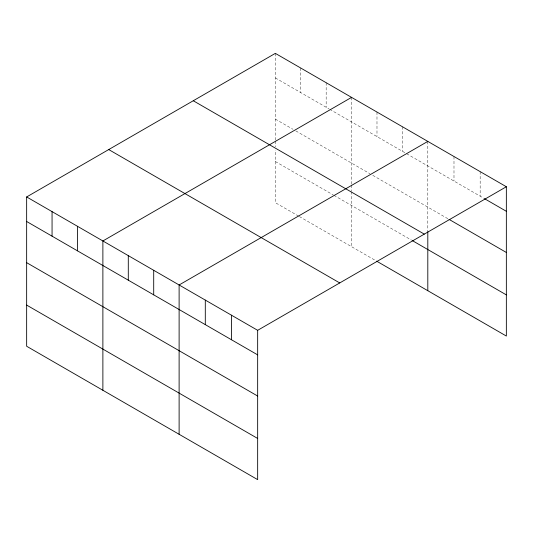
<?xml version="1.0" encoding="UTF-8"?>
<svg xmlns="http://www.w3.org/2000/svg" width="533" height="533" viewBox="0 0 533 533"><rect width="100%" height="100%" fill="white"/><g stroke="black" fill="none" stroke-linecap="round" stroke-linejoin="round"><path stroke-width="0.4" stroke-dasharray="2.67 2" d="M275.341 53.367L275.341 140.299M275.341 77.918L328.988 108.892M329.694 109.298L405.926 153.311M406.632 153.717L483.704 198.216M275.341 119.092L292.983 129.279M295.808 130.905L369.922 173.698M372.747 175.33L448.326 218.963M275.341 161.506L333.218 194.925M333.925 195.331L411.569 240.163M298.633 216.125L275.341 202.68L275.341 150.086M299.339 216.538L376.984 261.363M480.166 171.626L480.166 196.177M453.989 156.509L453.989 181.06M427.806 141.398L427.806 230.769M402.395 126.727L402.395 151.272M376.984 112.05L376.984 136.601M351.573 97.379L351.573 184.311M351.573 185.131L351.573 190.841M351.573 191.653L351.573 246.692M326.163 82.708L326.163 107.26M300.752 68.037L300.752 92.589M275.341 141.112L275.341 146.822"/><path stroke-width="0.8" d="M26.65 196.95L257.659 330.32L257.659 479.633L26.65 346.257L26.65 196.95L275.341 53.367L506.35 186.743L506.35 336.05L376.984 261.363M351.573 97.379L102.882 240.963L102.882 390.269M427.806 141.398L179.115 284.975L179.115 434.282M257.659 330.32L506.35 186.743M484.417 198.629L506.35 211.295M449.033 219.369L506.35 252.462M193.272 100.75L424.281 234.12M412.275 240.57L506.35 294.882M108.719 149.566L339.728 282.943M26.65 221.495L257.659 354.871M26.65 262.669L257.659 396.039M26.65 305.089L257.659 438.459M427.806 231.589L427.806 290.705M231.482 315.203L231.482 339.754M205.298 300.092L205.298 324.637M153.704 270.304L153.704 294.856M128.293 255.633L128.293 280.185M77.472 226.292L77.472 250.843M52.061 211.621L52.061 236.166"/></g></svg>
